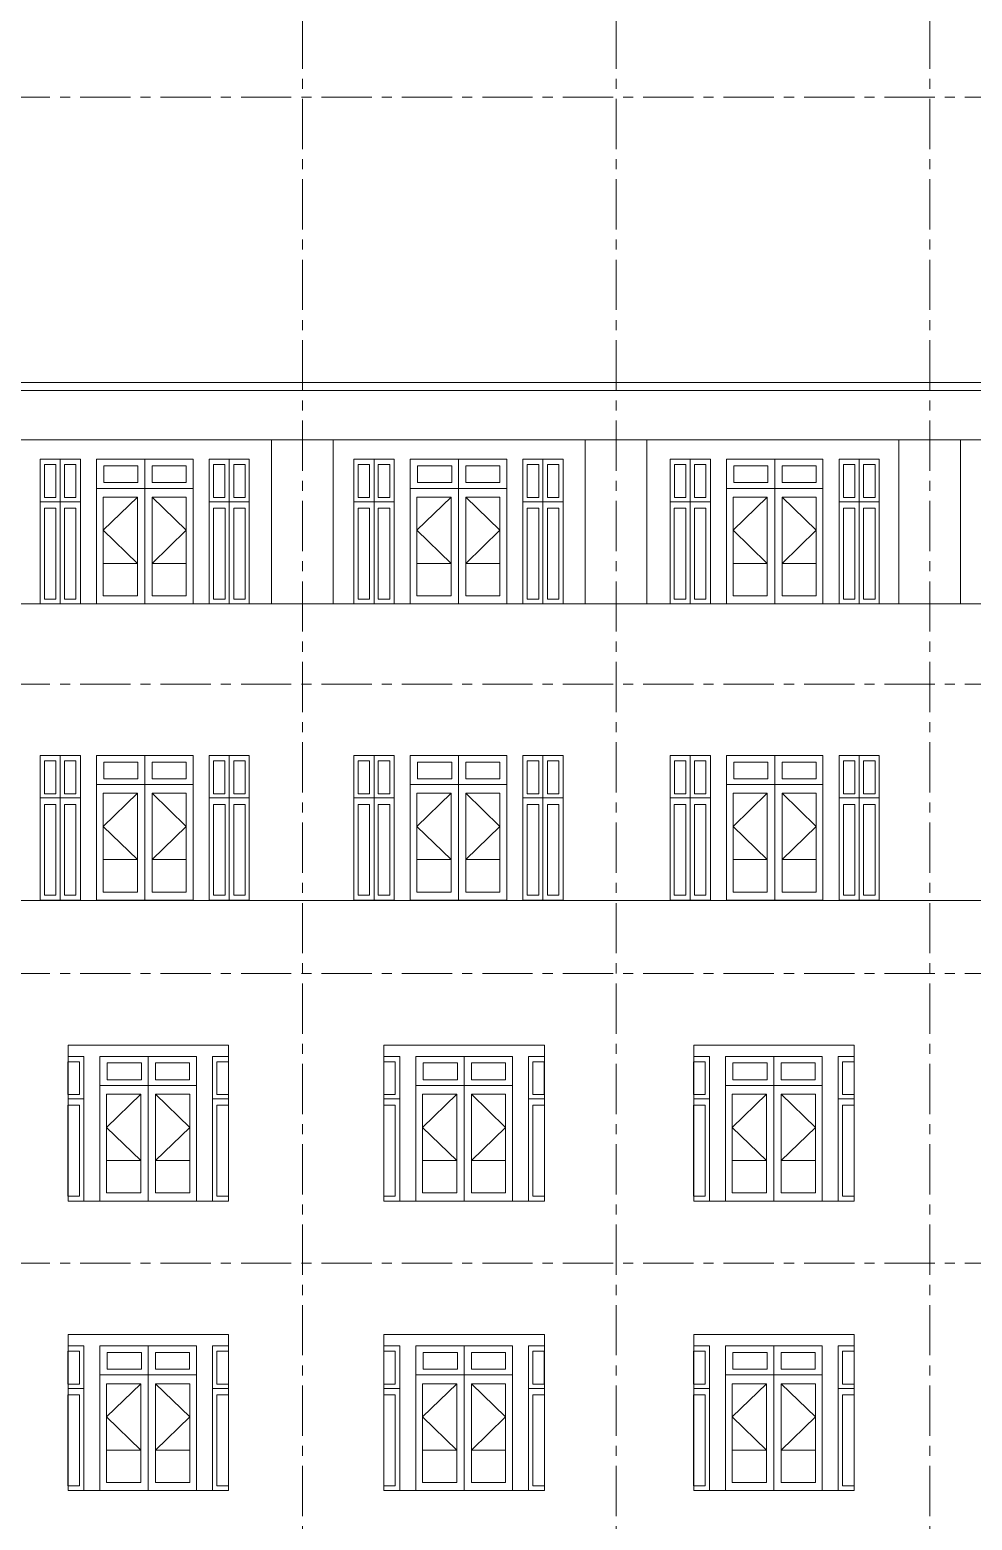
# Model space of a CAD drawing. Header units: millimetres. Extents: x 0 to 8478784, y 0 to 684185.
# Drawn here: x 4053113 to 4064829, y 390016 to 408550 of the extents above; entities that cross this region are included whole.
import ezdxf

# ---------------------------------------------------------------- set-up
doc = ezdxf.new("R2010")
doc.units = ezdxf.units.MM
doc.header["$LTSCALE"] = 5000
doc.header["$MEASUREMENT"] = 0
doc.linetypes.add('CENTER', pattern=[2, 1.25, -0.25, 0.25, -0.25])
for name, color, linetype, lineweight in [('00-XMT.Axes', 22, 'CENTER', 15), ('02-XMT.Beams', 94, 'Continuous', 25), ('net thay', 7, 'Continuous', 15)]:
    doc.layers.add(name, color=color, linetype=linetype, lineweight=lineweight)

msp = doc.modelspace()

# ---------------------------------------------------------------- linework, layer by layer
at = {"layer": '00-XMT.Axes', "color": 8, "linetype": 'CENTER', "lineweight": 15, "ltscale": 0.1}
for p, q in [((4056502.5, 409691.2), (4056502.5, 372640)), ((4060402.5, 409691.2), (4060402.5, 372640)), ((4064302.5, 409691.2), (4064302.5, 372640)), ((4021738.8, 407712.9), (4081497.1, 407712.9)), ((4021738.8, 404062.9), (4081497.1, 404062.9)), ((4021738.8, 400412.9), (4081497.1, 400412.9)), ((4021738.8, 396812.9), (4081497.1, 396812.9)), ((4021738.8, 393212.9), (4081497.1, 393212.9))]:
    msp.add_line(p, q, dxfattribs=at)
at = {"layer": '02-XMT.Beams', "linetype": 'ByBlock', "lineweight": 15}
for p, q in [((4022816.8, 404162.9), (4082118.1, 404162.9)), ((4022816.8, 404062.9), (4082118.1, 404062.9)), ((4023914.4, 403452.3), (4081020.5, 403452.3)), ((4056118, 403452.3), (4056118, 401412)), ((4056884, 401412), (4056884, 403452.3)), ((4060018, 403452.3), (4060018, 401412)), ((4060784, 401412), (4060784, 403452.3)), ((4063918, 403452.3), (4063918, 401412)), ((4064684, 401412), (4064684, 403452.3)), ((4053742.1, 403209.5), (4053242.1, 403209.5)), ((4053242.1, 403209.5), (4053242.1, 401409.5)), ((4053742.1, 403209.5), (4053242.1, 403209.5)), ((4053242.1, 403209.5), (4053242.1, 401409.5)), ((4053294.8, 403142.7), (4053436.9, 403142.7)), ((4053294.8, 403142.7), (4053294.8, 402733.9)), ((4053436.9, 403142.7), (4053436.9, 402733.9)), ((4053492.1, 403209.5), (4053492.1, 402680.6)), ((4053544.8, 403142.7), (4053686.9, 403142.7)), ((4053544.8, 403142.7), (4053544.8, 402733.9)), ((4053686.9, 403142.7), (4053686.9, 402733.9)), ((4053742.1, 403209.5), (4053742.1, 401409.5)), ((4053742.1, 401409.5), (4053742.1, 403209.5)), ((4055142.1, 403209.5), (4053942.1, 403209.5)), ((4053942.1, 403209.5), (4053942.1, 401409.5)), ((4054458, 403127.9), (4054033.4, 403127.9)), ((4054033.4, 403127.9), (4054033.4, 402918.6)), ((4054458, 403127.9), (4054458, 402918.6)), ((4054542.1, 403209.5), (4054542.1, 402847.8)), ((4055058, 403127.9), (4054633.4, 403127.9)), ((4054633.4, 403127.9), (4054633.4, 402918.6)), ((4055058, 403127.9), (4055058, 402918.6)), ((4055142.1, 401409.5), (4055142.1, 403209.5)), ((4055342.1, 401409.5), (4055342.1, 403209.5)), ((4055342.1, 403209.5), (4055842.1, 403209.5)), ((4055539.5, 403142.7), (4055397.4, 403142.7)), ((4055397.4, 403142.7), (4055397.4, 402733.9)), ((4055539.5, 403142.7), (4055539.5, 402733.9)), ((4055592.1, 403209.5), (4055592.1, 402680.6)), ((4055789.5, 403142.7), (4055647.4, 403142.7)), ((4055647.4, 403142.7), (4055647.4, 402733.9)), ((4055789.5, 403142.7), (4055789.5, 402733.9)), ((4055842.1, 403209.5), (4055842.1, 401409.5)), ((4057642.1, 403209.5), (4057142.1, 403209.5)), ((4057142.1, 403209.5), (4057142.1, 401409.5)), ((4057642.1, 403209.5), (4057142.1, 403209.5)), ((4057142.1, 403209.5), (4057142.1, 401409.5)), ((4057642.1, 403209.5), (4057142.1, 403209.5)), ((4057142.1, 403209.5), (4057142.1, 401409.5)), ((4057642.1, 403209.5), (4057142.1, 403209.5)), ((4057142.1, 403209.5), (4057142.1, 401409.5)), ((4057194.8, 403142.7), (4057336.9, 403142.7)), ((4057194.8, 403142.7), (4057194.8, 402733.9)), ((4057194.8, 403142.7), (4057336.9, 403142.7)), ((4057194.8, 403142.7), (4057194.8, 402733.9)), ((4057336.9, 403142.7), (4057336.9, 402733.9)), ((4057336.9, 403142.7), (4057336.9, 402733.9)), ((4057392.1, 403209.5), (4057392.1, 402680.6)), ((4057392.1, 403209.5), (4057392.1, 402680.6)), ((4057444.8, 403142.7), (4057586.9, 403142.7)), ((4057444.8, 403142.7), (4057444.8, 402733.9)), ((4057444.8, 403142.7), (4057586.9, 403142.7)), ((4057444.8, 403142.7), (4057444.8, 402733.9)), ((4057586.9, 403142.7), (4057586.9, 402733.9)), ((4057586.9, 403142.7), (4057586.9, 402733.9)), ((4057642.1, 403209.5), (4057642.1, 401409.5)), ((4057642.1, 401409.5), (4057642.1, 403209.5)), ((4057642.1, 403209.5), (4057642.1, 401409.5)), ((4057642.1, 401409.5), (4057642.1, 403209.5)), ((4059042.1, 403209.5), (4057842.1, 403209.5)), ((4057842.1, 403209.5), (4057842.1, 401409.5)), ((4059042.1, 403209.5), (4057842.1, 403209.5)), ((4057842.1, 403209.5), (4057842.1, 401409.5)), ((4058358, 403127.9), (4057933.4, 403127.9)), ((4057933.4, 403127.9), (4057933.4, 402918.6)), ((4058358, 403127.9), (4057933.4, 403127.9)), ((4057933.4, 403127.9), (4057933.4, 402918.6)), ((4058358, 403127.9), (4058358, 402918.6)), ((4058358, 403127.9), (4058358, 402918.6)), ((4058442.1, 403209.5), (4058442.1, 402847.8)), ((4058442.1, 403209.5), (4058442.1, 402847.8)), ((4058958, 403127.9), (4058533.4, 403127.9)), ((4058533.4, 403127.9), (4058533.4, 402918.6)), ((4058958, 403127.9), (4058533.4, 403127.9)), ((4058533.4, 403127.9), (4058533.4, 402918.6)), ((4058958, 403127.9), (4058958, 402918.6)), ((4058958, 403127.9), (4058958, 402918.6)), ((4059042.1, 401409.5), (4059042.1, 403209.5)), ((4059042.1, 401409.5), (4059042.1, 403209.5)), ((4059242.1, 401409.5), (4059242.1, 403209.5)), ((4059242.1, 403209.5), (4059742.1, 403209.5)), ((4059439.5, 403142.7), (4059297.4, 403142.7)), ((4059297.4, 403142.7), (4059297.4, 402733.9)), ((4059439.5, 403142.7), (4059439.5, 402733.9)), ((4059492.1, 403209.5), (4059492.1, 402680.6)), ((4059689.5, 403142.7), (4059547.4, 403142.7)), ((4059547.4, 403142.7), (4059547.4, 402733.9)), ((4059689.5, 403142.7), (4059689.5, 402733.9)), ((4059742.1, 403209.5), (4059742.1, 401409.5)), ((4061573.4, 403209.5), (4061073.4, 403209.5)), ((4061073.4, 403209.5), (4061073.4, 401409.5)), ((4061573.4, 403209.5), (4061073.4, 403209.5)), ((4061073.4, 403209.5), (4061073.4, 401409.5)), ((4061126, 403142.7), (4061268.1, 403142.7)), ((4061126, 403142.7), (4061126, 402733.9)), ((4061268.1, 403142.7), (4061268.1, 402733.9)), ((4061323.4, 403209.5), (4061323.4, 402680.6)), ((4061376, 403142.7), (4061518.1, 403142.7)), ((4061376, 403142.7), (4061376, 402733.9)), ((4061518.1, 403142.7), (4061518.1, 402733.9)), ((4061573.4, 403209.5), (4061573.4, 401409.5)), ((4061573.4, 401409.5), (4061573.4, 403209.5)), ((4062973.4, 403209.5), (4061773.4, 403209.5)), ((4061773.4, 403209.5), (4061773.4, 401409.5)), ((4062289.2, 403127.9), (4061864.6, 403127.9)), ((4061864.6, 403127.9), (4061864.6, 402918.6)), ((4062289.2, 403127.9), (4062289.2, 402918.6)), ((4062373.4, 403209.5), (4062373.4, 402847.8)), ((4062889.2, 403127.9), (4062464.6, 403127.9)), ((4062464.6, 403127.9), (4062464.6, 402918.6)), ((4062889.2, 403127.9), (4062889.2, 402918.6)), ((4062973.4, 401409.5), (4062973.4, 403209.5)), ((4063173.4, 401409.5), (4063173.4, 403209.5)), ((4063173.4, 403209.5), (4063673.4, 403209.5)), ((4063370.7, 403142.7), (4063228.6, 403142.7)), ((4063228.6, 403142.7), (4063228.6, 402733.9)), ((4063370.7, 403142.7), (4063370.7, 402733.9)), ((4063423.4, 403209.5), (4063423.4, 402680.6)), ((4063620.7, 403142.7), (4063478.6, 403142.7)), ((4063478.6, 403142.7), (4063478.6, 402733.9)), ((4063620.7, 403142.7), (4063620.7, 402733.9)), ((4063673.4, 403209.5), (4063673.4, 401409.5)), ((4055142.1, 402847.8), (4053942.1, 402847.8)), ((4054033.4, 402918.6), (4054458, 402918.6)), ((4054542.1, 402847.8), (4054542.1, 401409.5)), ((4054633.4, 402918.6), (4055058, 402918.6)), ((4059042.1, 402847.8), (4057842.1, 402847.8)), ((4059042.1, 402847.8), (4057842.1, 402847.8)), ((4057933.4, 402918.6), (4058358, 402918.6)), ((4057933.4, 402918.6), (4058358, 402918.6)), ((4058442.1, 402847.8), (4058442.1, 401409.5)), ((4058442.1, 402847.8), (4058442.1, 401409.5)), ((4058533.4, 402918.6), (4058958, 402918.6)), ((4058533.4, 402918.6), (4058958, 402918.6)), ((4062973.4, 402847.8), (4061773.4, 402847.8)), ((4061864.6, 402918.6), (4062289.2, 402918.6)), ((4062373.4, 402847.8), (4062373.4, 401409.5)), ((4062464.6, 402918.6), (4062889.2, 402918.6)), ((4053742.1, 402680.6), (4053242.1, 402680.6)), ((4053242.1, 402680.6), (4053742.1, 402680.6)), ((4053294.2, 402601.4), (4053436.8, 402601.4)), ((4053294.2, 402601.4), (4053294.2, 401470.2)), ((4053436.9, 402733.9), (4053294.8, 402733.9)), ((4053436.8, 402601.4), (4053436.8, 401470.2)), ((4053492.1, 402680.6), (4053492.1, 401409.5)), ((4053544.2, 402601.4), (4053686.8, 402601.4)), ((4053544.2, 402601.4), (4053544.2, 401470.2)), ((4053686.9, 402733.9), (4053544.8, 402733.9)), ((4053686.8, 402601.4), (4053686.8, 401470.2)), ((4054026, 402738.5), (4054450.2, 402738.5)), ((4054026, 401511.3), (4054026, 402738.5)), ((4054026, 402738.5), (4054026, 401913.6)), ((4054450.2, 402738.5), (4054026, 402326)), ((4054450.2, 402738.5), (4054450.2, 401511.3)), ((4055058.3, 402738.5), (4054634.1, 402738.5)), ((4054634.1, 402738.5), (4054634.1, 401511.3)), ((4054634.1, 402738.5), (4055058.3, 402326)), ((4055058.3, 401511.3), (4055058.3, 402738.5)), ((4055058.3, 402738.5), (4055058.3, 401913.6)), ((4055842.1, 402680.6), (4055342.1, 402680.6)), ((4055397.4, 402733.9), (4055539.5, 402733.9)), ((4055540.1, 402601.4), (4055397.4, 402601.4)), ((4055397.4, 402601.4), (4055397.4, 401470.2)), ((4055540.1, 402601.4), (4055540.1, 401470.2)), ((4055592.1, 402680.6), (4055592.1, 401409.5)), ((4055647.4, 402733.9), (4055789.5, 402733.9)), ((4055790.1, 402601.4), (4055647.4, 402601.4)), ((4055647.4, 402601.4), (4055647.4, 401470.2)), ((4055790.1, 402601.4), (4055790.1, 401470.2)), ((4057642.1, 402680.6), (4057142.1, 402680.6)), ((4057142.1, 402680.6), (4057642.1, 402680.6)), ((4057642.1, 402680.6), (4057142.1, 402680.6)), ((4057142.1, 402680.6), (4057642.1, 402680.6)), ((4057194.2, 402601.4), (4057336.8, 402601.4)), ((4057194.2, 402601.4), (4057194.2, 401470.2)), ((4057194.2, 402601.4), (4057336.8, 402601.4)), ((4057194.2, 402601.4), (4057194.2, 401470.2)), ((4057336.9, 402733.9), (4057194.8, 402733.9)), ((4057336.9, 402733.9), (4057194.8, 402733.9)), ((4057336.8, 402601.4), (4057336.8, 401470.2)), ((4057336.8, 402601.4), (4057336.8, 401470.2)), ((4057392.1, 402680.6), (4057392.1, 401409.5)), ((4057392.1, 402680.6), (4057392.1, 401409.5)), ((4057444.2, 402601.4), (4057586.8, 402601.4)), ((4057444.2, 402601.4), (4057444.2, 401470.2)), ((4057444.2, 402601.4), (4057586.8, 402601.4)), ((4057444.2, 402601.4), (4057444.2, 401470.2)), ((4057586.9, 402733.9), (4057444.8, 402733.9)), ((4057586.9, 402733.9), (4057444.8, 402733.9)), ((4057586.8, 402601.4), (4057586.8, 401470.2)), ((4057586.8, 402601.4), (4057586.8, 401470.2)), ((4057926, 402738.5), (4058350.2, 402738.5)), ((4057926, 401511.3), (4057926, 402738.5)), ((4057926, 402738.5), (4057926, 401913.6)), ((4058350.2, 402738.5), (4057926, 402326)), ((4057926, 402738.5), (4058350.2, 402738.5)), ((4057926, 401511.3), (4057926, 402738.5)), ((4057926, 402738.5), (4057926, 401913.6)), ((4058350.2, 402738.5), (4057926, 402326)), ((4058350.2, 402738.5), (4058350.2, 401511.3)), ((4058350.2, 402738.5), (4058350.2, 401511.3)), ((4058958.3, 402738.5), (4058534.1, 402738.5)), ((4058534.1, 402738.5), (4058534.1, 401511.3)), ((4058534.1, 402738.5), (4058958.3, 402326)), ((4058958.3, 402738.5), (4058534.1, 402738.5)), ((4058534.1, 402738.5), (4058534.1, 401511.3)), ((4058534.1, 402738.5), (4058958.3, 402326)), ((4058958.3, 401511.3), (4058958.3, 402738.5)), ((4058958.3, 402738.5), (4058958.3, 401913.6)), ((4058958.3, 401511.3), (4058958.3, 402738.5)), ((4058958.3, 402738.5), (4058958.3, 401913.6)), ((4059742.1, 402680.6), (4059242.1, 402680.6)), ((4059297.4, 402733.9), (4059439.5, 402733.9)), ((4059440.1, 402601.4), (4059297.4, 402601.4)), ((4059297.4, 402601.4), (4059297.4, 401470.2)), ((4059440.1, 402601.4), (4059440.1, 401470.2)), ((4059492.1, 402680.6), (4059492.1, 401409.5)), ((4059547.4, 402733.9), (4059689.5, 402733.9)), ((4059690.1, 402601.4), (4059547.4, 402601.4)), ((4059547.4, 402601.4), (4059547.4, 401470.2)), ((4059690.1, 402601.4), (4059690.1, 401470.2)), ((4061573.4, 402680.6), (4061073.4, 402680.6)), ((4061073.4, 402680.6), (4061573.4, 402680.6)), ((4061125.4, 402601.4), (4061268, 402601.4)), ((4061125.4, 402601.4), (4061125.4, 401470.2)), ((4061268.1, 402733.9), (4061126, 402733.9)), ((4061268, 402601.4), (4061268, 401470.2)), ((4061323.4, 402680.6), (4061323.4, 401409.5)), ((4061375.4, 402601.4), (4061518, 402601.4)), ((4061375.4, 402601.4), (4061375.4, 401470.2)), ((4061518.1, 402733.9), (4061376, 402733.9)), ((4061518, 402601.4), (4061518, 401470.2)), ((4061857.2, 402738.5), (4062281.4, 402738.5)), ((4061857.2, 401511.3), (4061857.2, 402738.5)), ((4061857.2, 402738.5), (4061857.2, 401913.6)), ((4062281.4, 402738.5), (4061857.2, 402326)), ((4062281.4, 402738.5), (4062281.4, 401511.3)), ((4062889.5, 402738.5), (4062465.3, 402738.5)), ((4062465.3, 402738.5), (4062465.3, 401511.3)), ((4062465.3, 402738.5), (4062889.5, 402326)), ((4062889.5, 401511.3), (4062889.5, 402738.5)), ((4062889.5, 402738.5), (4062889.5, 401913.6)), ((4063673.4, 402680.6), (4063173.4, 402680.6)), ((4063228.6, 402733.9), (4063370.7, 402733.9)), ((4063371.3, 402601.4), (4063228.7, 402601.4)), ((4063228.7, 402601.4), (4063228.7, 401470.2)), ((4063371.3, 402601.4), (4063371.3, 401470.2)), ((4063423.4, 402680.6), (4063423.4, 401409.5)), ((4063478.6, 402733.9), (4063620.7, 402733.9)), ((4063621.3, 402601.4), (4063478.7, 402601.4)), ((4063478.7, 402601.4), (4063478.7, 401470.2)), ((4063621.3, 402601.4), (4063621.3, 401470.2)), ((4054026, 402326), (4054450.2, 401913.6)), ((4055058.3, 402326), (4054634.1, 401913.6)), ((4057926, 402326), (4058350.2, 401913.6)), ((4057926, 402326), (4058350.2, 401913.6)), ((4058958.3, 402326), (4058534.1, 401913.6)), ((4058958.3, 402326), (4058534.1, 401913.6)), ((4061857.2, 402326), (4062281.4, 401913.6)), ((4062889.5, 402326), (4062465.3, 401913.6)), ((4054026, 401913.6), (4054450.2, 401913.6)), ((4055058.3, 401913.6), (4054634.1, 401913.6)), ((4057926, 401913.6), (4058350.2, 401913.6)), ((4057926, 401913.6), (4058350.2, 401913.6)), ((4058958.3, 401913.6), (4058534.1, 401913.6)), ((4058958.3, 401913.6), (4058534.1, 401913.6)), ((4061857.2, 401913.6), (4062281.4, 401913.6)), ((4062889.5, 401913.6), (4062465.3, 401913.6)), ((4053436.8, 401470.2), (4053294.2, 401470.2)), ((4053686.8, 401470.2), (4053544.2, 401470.2)), ((4054450.2, 401511.3), (4054026, 401511.3)), ((4054634.1, 401511.3), (4055058.3, 401511.3)), ((4055397.4, 401470.2), (4055540.1, 401470.2)), ((4055647.4, 401470.2), (4055790.1, 401470.2)), ((4057336.8, 401470.2), (4057194.2, 401470.2)), ((4057336.8, 401470.2), (4057194.2, 401470.2)), ((4057586.8, 401470.2), (4057444.2, 401470.2)), ((4057586.8, 401470.2), (4057444.2, 401470.2)), ((4058350.2, 401511.3), (4057926, 401511.3)), ((4058350.2, 401511.3), (4057926, 401511.3)), ((4058534.1, 401511.3), (4058958.3, 401511.3)), ((4058534.1, 401511.3), (4058958.3, 401511.3)), ((4059297.4, 401470.2), (4059440.1, 401470.2)), ((4059547.4, 401470.2), (4059690.1, 401470.2)), ((4061268, 401470.2), (4061125.4, 401470.2)), ((4061518, 401470.2), (4061375.4, 401470.2)), ((4062281.4, 401511.3), (4061857.2, 401511.3)), ((4062465.3, 401511.3), (4062889.5, 401511.3)), ((4063228.7, 401470.2), (4063371.3, 401470.2)), ((4063478.7, 401470.2), (4063621.3, 401470.2)), ((4023677.7, 401412), (4081245, 401412)), ((4053242.1, 401409.5), (4053742.1, 401409.5)), ((4053242.1, 401409.5), (4053742.1, 401409.5)), ((4053942.1, 401409.5), (4055142.1, 401409.5)), ((4055842.1, 401409.5), (4055342.1, 401409.5)), ((4057142.1, 401409.5), (4057642.1, 401409.5)), ((4057142.1, 401409.5), (4057642.1, 401409.5)), ((4057142.1, 401409.5), (4057642.1, 401409.5)), ((4057142.1, 401409.5), (4057642.1, 401409.5)), ((4057842.1, 401409.5), (4059042.1, 401409.5)), ((4057842.1, 401409.5), (4059042.1, 401409.5)), ((4059742.1, 401409.5), (4059242.1, 401409.5)), ((4061073.4, 401409.5), (4061573.4, 401409.5)), ((4061073.4, 401409.5), (4061573.4, 401409.5)), ((4061773.4, 401409.5), (4062973.4, 401409.5)), ((4063673.4, 401409.5), (4063173.4, 401409.5)), ((4053742.1, 399526.2), (4053242.1, 399526.2)), ((4053242.1, 399526.2), (4053242.1, 397726.2)), ((4053742.1, 399526.2), (4053242.1, 399526.2)), ((4053242.1, 399526.2), (4053242.1, 397726.2)), ((4053294.8, 399459.3), (4053436.9, 399459.3)), ((4053294.8, 399459.3), (4053294.8, 399050.6)), ((4053436.9, 399459.3), (4053436.9, 399050.6)), ((4053492.1, 399526.2), (4053492.1, 398997.3)), ((4053544.8, 399459.3), (4053686.9, 399459.3)), ((4053544.8, 399459.3), (4053544.8, 399050.6)), ((4053686.9, 399459.3), (4053686.9, 399050.6)), ((4053742.1, 399526.2), (4053742.1, 397726.2)), ((4053742.1, 397726.2), (4053742.1, 399526.2)), ((4055142.1, 399526.2), (4053942.1, 399526.2)), ((4053942.1, 399526.2), (4053942.1, 397726.2)), ((4054458, 399444.6), (4054033.4, 399444.6)), ((4054033.4, 399444.6), (4054033.4, 399235.3)), ((4054458, 399444.6), (4054458, 399235.3)), ((4054542.1, 399526.2), (4054542.1, 399164.4)), ((4055058, 399444.6), (4054633.4, 399444.6)), ((4054633.4, 399444.6), (4054633.4, 399235.3)), ((4055058, 399444.6), (4055058, 399235.3)), ((4055142.1, 397726.2), (4055142.1, 399526.2)), ((4055342.1, 397726.2), (4055342.1, 399526.2)), ((4055342.1, 399526.2), (4055842.1, 399526.2)), ((4055539.5, 399459.3), (4055397.4, 399459.3)), ((4055397.4, 399459.3), (4055397.4, 399050.6)), ((4055539.5, 399459.3), (4055539.5, 399050.6)), ((4055592.1, 399526.2), (4055592.1, 398997.3)), ((4055789.5, 399459.3), (4055647.4, 399459.3)), ((4055647.4, 399459.3), (4055647.4, 399050.6)), ((4055789.5, 399459.3), (4055789.5, 399050.6)), ((4055842.1, 399526.2), (4055842.1, 397726.2)), ((4057642.1, 399526.2), (4057142.1, 399526.2)), ((4057142.1, 399526.2), (4057142.1, 397726.2)), ((4057642.1, 399526.2), (4057142.1, 399526.2)), ((4057142.1, 399526.2), (4057142.1, 397726.2)), ((4057642.1, 399526.2), (4057142.1, 399526.2)), ((4057142.1, 399526.2), (4057142.1, 397726.2)), ((4057642.1, 399526.2), (4057142.1, 399526.2)), ((4057142.1, 399526.2), (4057142.1, 397726.2)), ((4057194.8, 399459.3), (4057336.9, 399459.3)), ((4057194.8, 399459.3), (4057194.8, 399050.6)), ((4057194.8, 399459.3), (4057336.9, 399459.3)), ((4057194.8, 399459.3), (4057194.8, 399050.6)), ((4057336.9, 399459.3), (4057336.9, 399050.6)), ((4057336.9, 399459.3), (4057336.9, 399050.6)), ((4057392.1, 399526.2), (4057392.1, 398997.3)), ((4057392.1, 399526.2), (4057392.1, 398997.3)), ((4057444.8, 399459.3), (4057586.9, 399459.3)), ((4057444.8, 399459.3), (4057444.8, 399050.6)), ((4057444.8, 399459.3), (4057586.9, 399459.3)), ((4057444.8, 399459.3), (4057444.8, 399050.6)), ((4057586.9, 399459.3), (4057586.9, 399050.6)), ((4057586.9, 399459.3), (4057586.9, 399050.6)), ((4057642.1, 399526.2), (4057642.1, 397726.2)), ((4057642.1, 397726.2), (4057642.1, 399526.2)), ((4057642.1, 399526.2), (4057642.1, 397726.2)), ((4057642.1, 397726.2), (4057642.1, 399526.2)), ((4059042.1, 399526.2), (4057842.1, 399526.2)), ((4057842.1, 399526.2), (4057842.1, 397726.2)), ((4059042.1, 399526.2), (4057842.1, 399526.2)), ((4057842.1, 399526.2), (4057842.1, 397726.2)), ((4058358, 399444.6), (4057933.4, 399444.6)), ((4057933.4, 399444.6), (4057933.4, 399235.3)), ((4058358, 399444.6), (4057933.4, 399444.6)), ((4057933.4, 399444.6), (4057933.4, 399235.3)), ((4058358, 399444.6), (4058358, 399235.3)), ((4058358, 399444.6), (4058358, 399235.3)), ((4058442.1, 399526.2), (4058442.1, 399164.4)), ((4058442.1, 399526.2), (4058442.1, 399164.4)), ((4058958, 399444.6), (4058533.4, 399444.6)), ((4058533.4, 399444.6), (4058533.4, 399235.3)), ((4058958, 399444.6), (4058533.4, 399444.6)), ((4058533.4, 399444.6), (4058533.4, 399235.3)), ((4058958, 399444.6), (4058958, 399235.3)), ((4058958, 399444.6), (4058958, 399235.3)), ((4059042.1, 397726.2), (4059042.1, 399526.2)), ((4059042.1, 397726.2), (4059042.1, 399526.2)), ((4059242.1, 397726.2), (4059242.1, 399526.2)), ((4059242.1, 399526.2), (4059742.1, 399526.2)), ((4059439.5, 399459.3), (4059297.4, 399459.3)), ((4059297.4, 399459.3), (4059297.4, 399050.6)), ((4059439.5, 399459.3), (4059439.5, 399050.6)), ((4059492.1, 399526.2), (4059492.1, 398997.3)), ((4059689.5, 399459.3), (4059547.4, 399459.3)), ((4059547.4, 399459.3), (4059547.4, 399050.6)), ((4059689.5, 399459.3), (4059689.5, 399050.6)), ((4059742.1, 399526.2), (4059742.1, 397726.2)), ((4061573.4, 399526.2), (4061073.4, 399526.2)), ((4061073.4, 399526.2), (4061073.4, 397726.2)), ((4061573.4, 399526.2), (4061073.4, 399526.2)), ((4061073.4, 399526.2), (4061073.4, 397726.2)), ((4061126, 399459.3), (4061268.1, 399459.3)), ((4061126, 399459.3), (4061126, 399050.6)), ((4061268.1, 399459.3), (4061268.1, 399050.6)), ((4061323.4, 399526.2), (4061323.4, 398997.3)), ((4061376, 399459.3), (4061518.1, 399459.3)), ((4061376, 399459.3), (4061376, 399050.6)), ((4061518.1, 399459.3), (4061518.1, 399050.6)), ((4061573.4, 399526.2), (4061573.4, 397726.2)), ((4061573.4, 397726.2), (4061573.4, 399526.2)), ((4062973.4, 399526.2), (4061773.4, 399526.2)), ((4061773.4, 399526.2), (4061773.4, 397726.2)), ((4062289.2, 399444.6), (4061864.6, 399444.6)), ((4061864.6, 399444.6), (4061864.6, 399235.3)), ((4062289.2, 399444.6), (4062289.2, 399235.3)), ((4062373.4, 399526.2), (4062373.4, 399164.4)), ((4062889.2, 399444.6), (4062464.6, 399444.6)), ((4062464.6, 399444.6), (4062464.6, 399235.3)), ((4062889.2, 399444.6), (4062889.2, 399235.3)), ((4062973.4, 397726.2), (4062973.4, 399526.2)), ((4063173.4, 397726.2), (4063173.4, 399526.2)), ((4063173.4, 399526.2), (4063673.4, 399526.2)), ((4063370.7, 399459.3), (4063228.6, 399459.3)), ((4063228.6, 399459.3), (4063228.6, 399050.6)), ((4063370.7, 399459.3), (4063370.7, 399050.6)), ((4063423.4, 399526.2), (4063423.4, 398997.3)), ((4063620.7, 399459.3), (4063478.6, 399459.3)), ((4063478.6, 399459.3), (4063478.6, 399050.6)), ((4063620.7, 399459.3), (4063620.7, 399050.6)), ((4063673.4, 399526.2), (4063673.4, 397726.2)), ((4054033.4, 399235.3), (4054458, 399235.3)), ((4054633.4, 399235.3), (4055058, 399235.3)), ((4057933.4, 399235.3), (4058358, 399235.3)), ((4057933.4, 399235.3), (4058358, 399235.3)), ((4058533.4, 399235.3), (4058958, 399235.3)), ((4058533.4, 399235.3), (4058958, 399235.3)), ((4061864.6, 399235.3), (4062289.2, 399235.3)), ((4062464.6, 399235.3), (4062889.2, 399235.3)), ((4053436.9, 399050.6), (4053294.8, 399050.6)), ((4053686.9, 399050.6), (4053544.8, 399050.6)), ((4055142.1, 399164.4), (4053942.1, 399164.4)), ((4054026, 399055.2), (4054450.2, 399055.2)), ((4054026, 397828), (4054026, 399055.2)), ((4054026, 399055.2), (4054026, 398230.2)), ((4054450.2, 399055.2), (4054026, 398642.7)), ((4054450.2, 399055.2), (4054450.2, 397828)), ((4054542.1, 399164.4), (4054542.1, 397726.2)), ((4055058.3, 399055.2), (4054634.1, 399055.2)), ((4054634.1, 399055.2), (4054634.1, 397828)), ((4054634.1, 399055.2), (4055058.3, 398642.7)), ((4055058.3, 397828), (4055058.3, 399055.2)), ((4055058.3, 399055.2), (4055058.3, 398230.2)), ((4055397.4, 399050.6), (4055539.5, 399050.6)), ((4055647.4, 399050.6), (4055789.5, 399050.6)), ((4057336.9, 399050.6), (4057194.8, 399050.6)), ((4057336.9, 399050.6), (4057194.8, 399050.6)), ((4057586.9, 399050.6), (4057444.8, 399050.6)), ((4057586.9, 399050.6), (4057444.8, 399050.6)), ((4059042.1, 399164.4), (4057842.1, 399164.4)), ((4059042.1, 399164.4), (4057842.1, 399164.4)), ((4057926, 399055.2), (4058350.2, 399055.2)), ((4057926, 397828), (4057926, 399055.2)), ((4057926, 399055.2), (4057926, 398230.2)), ((4058350.2, 399055.2), (4057926, 398642.7)), ((4057926, 399055.2), (4058350.2, 399055.2)), ((4057926, 397828), (4057926, 399055.2)), ((4057926, 399055.2), (4057926, 398230.2)), ((4058350.2, 399055.2), (4057926, 398642.7)), ((4058350.2, 399055.2), (4058350.2, 397828)), ((4058350.2, 399055.2), (4058350.2, 397828)), ((4058442.1, 399164.4), (4058442.1, 397726.2)), ((4058442.1, 399164.4), (4058442.1, 397726.2)), ((4058958.3, 399055.2), (4058534.1, 399055.2)), ((4058534.1, 399055.2), (4058534.1, 397828)), ((4058534.1, 399055.2), (4058958.3, 398642.7)), ((4058958.3, 399055.2), (4058534.1, 399055.2)), ((4058534.1, 399055.2), (4058534.1, 397828)), ((4058534.1, 399055.2), (4058958.3, 398642.7)), ((4058958.3, 397828), (4058958.3, 399055.2)), ((4058958.3, 399055.2), (4058958.3, 398230.2)), ((4058958.3, 397828), (4058958.3, 399055.2)), ((4058958.3, 399055.2), (4058958.3, 398230.2)), ((4059297.4, 399050.6), (4059439.5, 399050.6)), ((4059547.4, 399050.6), (4059689.5, 399050.6)), ((4061268.1, 399050.6), (4061126, 399050.6)), ((4061518.1, 399050.6), (4061376, 399050.6)), ((4062973.4, 399164.4), (4061773.4, 399164.4)), ((4061857.2, 399055.2), (4062281.4, 399055.2)), ((4061857.2, 397828), (4061857.2, 399055.2)), ((4061857.2, 399055.2), (4061857.2, 398230.2)), ((4062281.4, 399055.2), (4061857.2, 398642.7)), ((4062281.4, 399055.2), (4062281.4, 397828)), ((4062373.4, 399164.4), (4062373.4, 397726.2)), ((4062889.5, 399055.2), (4062465.3, 399055.2)), ((4062465.3, 399055.2), (4062465.3, 397828)), ((4062465.3, 399055.2), (4062889.5, 398642.7)), ((4062889.5, 397828), (4062889.5, 399055.2)), ((4062889.5, 399055.2), (4062889.5, 398230.2)), ((4063228.6, 399050.6), (4063370.7, 399050.6)), ((4063478.6, 399050.6), (4063620.7, 399050.6)), ((4053742.1, 398997.3), (4053242.1, 398997.3)), ((4053242.1, 398997.3), (4053742.1, 398997.3)), ((4053294.2, 398918), (4053436.8, 398918)), ((4053294.2, 398918), (4053294.2, 397786.8)), ((4053436.8, 398918), (4053436.8, 397786.8)), ((4053492.1, 398997.3), (4053492.1, 397726.2)), ((4053544.2, 398918), (4053686.8, 398918)), ((4053544.2, 398918), (4053544.2, 397786.8)), ((4053686.8, 398918), (4053686.8, 397786.8)), ((4055842.1, 398997.3), (4055342.1, 398997.3)), ((4055540.1, 398918), (4055397.4, 398918)), ((4055397.4, 398918), (4055397.4, 397786.8)), ((4055540.1, 398918), (4055540.1, 397786.8)), ((4055592.1, 398997.3), (4055592.1, 397726.2)), ((4055790.1, 398918), (4055647.4, 398918)), ((4055647.4, 398918), (4055647.4, 397786.8)), ((4055790.1, 398918), (4055790.1, 397786.8)), ((4057642.1, 398997.3), (4057142.1, 398997.3)), ((4057142.1, 398997.3), (4057642.1, 398997.3)), ((4057642.1, 398997.3), (4057142.1, 398997.3)), ((4057142.1, 398997.3), (4057642.1, 398997.3)), ((4057194.2, 398918), (4057336.8, 398918)), ((4057194.2, 398918), (4057194.2, 397786.8)), ((4057194.2, 398918), (4057336.8, 398918)), ((4057194.2, 398918), (4057194.2, 397786.8)), ((4057336.8, 398918), (4057336.8, 397786.8)), ((4057336.8, 398918), (4057336.8, 397786.8)), ((4057392.1, 398997.3), (4057392.1, 397726.2)), ((4057392.1, 398997.3), (4057392.1, 397726.2)), ((4057444.2, 398918), (4057586.8, 398918)), ((4057444.2, 398918), (4057444.2, 397786.8)), ((4057444.2, 398918), (4057586.8, 398918)), ((4057444.2, 398918), (4057444.2, 397786.8)), ((4057586.8, 398918), (4057586.8, 397786.8)), ((4057586.8, 398918), (4057586.8, 397786.8)), ((4059742.1, 398997.3), (4059242.1, 398997.3)), ((4059440.1, 398918), (4059297.4, 398918)), ((4059297.4, 398918), (4059297.4, 397786.8)), ((4059440.1, 398918), (4059440.1, 397786.8)), ((4059492.1, 398997.3), (4059492.1, 397726.2)), ((4059690.1, 398918), (4059547.4, 398918)), ((4059547.4, 398918), (4059547.4, 397786.8)), ((4059690.1, 398918), (4059690.1, 397786.8)), ((4061573.4, 398997.3), (4061073.4, 398997.3)), ((4061073.4, 398997.3), (4061573.4, 398997.3)), ((4061125.4, 398918), (4061268, 398918)), ((4061125.4, 398918), (4061125.4, 397786.8)), ((4061268, 398918), (4061268, 397786.8)), ((4061323.4, 398997.3), (4061323.4, 397726.2)), ((4061375.4, 398918), (4061518, 398918)), ((4061375.4, 398918), (4061375.4, 397786.8)), ((4061518, 398918), (4061518, 397786.8)), ((4063673.4, 398997.3), (4063173.4, 398997.3)), ((4063371.3, 398918), (4063228.7, 398918)), ((4063228.7, 398918), (4063228.7, 397786.8)), ((4063371.3, 398918), (4063371.3, 397786.8)), ((4063423.4, 398997.3), (4063423.4, 397726.2)), ((4063621.3, 398918), (4063478.7, 398918)), ((4063478.7, 398918), (4063478.7, 397786.8)), ((4063621.3, 398918), (4063621.3, 397786.8)), ((4054026, 398642.7), (4054450.2, 398230.2)), ((4055058.3, 398642.7), (4054634.1, 398230.2)), ((4057926, 398642.7), (4058350.2, 398230.2)), ((4057926, 398642.7), (4058350.2, 398230.2)), ((4058958.3, 398642.7), (4058534.1, 398230.2)), ((4058958.3, 398642.7), (4058534.1, 398230.2)), ((4061857.2, 398642.7), (4062281.4, 398230.2)), ((4062889.5, 398642.7), (4062465.3, 398230.2)), ((4054026, 398230.2), (4054450.2, 398230.2)), ((4055058.3, 398230.2), (4054634.1, 398230.2)), ((4057926, 398230.2), (4058350.2, 398230.2)), ((4057926, 398230.2), (4058350.2, 398230.2)), ((4058958.3, 398230.2), (4058534.1, 398230.2)), ((4058958.3, 398230.2), (4058534.1, 398230.2)), ((4061857.2, 398230.2), (4062281.4, 398230.2)), ((4062889.5, 398230.2), (4062465.3, 398230.2)), ((4053436.8, 397786.8), (4053294.2, 397786.8)), ((4053686.8, 397786.8), (4053544.2, 397786.8)), ((4054450.2, 397828), (4054026, 397828)), ((4054634.1, 397828), (4055058.3, 397828)), ((4055397.4, 397786.8), (4055540.1, 397786.8)), ((4055647.4, 397786.8), (4055790.1, 397786.8)), ((4057336.8, 397786.8), (4057194.2, 397786.8)), ((4057336.8, 397786.8), (4057194.2, 397786.8)), ((4057586.8, 397786.8), (4057444.2, 397786.8)), ((4057586.8, 397786.8), (4057444.2, 397786.8)), ((4058350.2, 397828), (4057926, 397828)), ((4058350.2, 397828), (4057926, 397828)), ((4058534.1, 397828), (4058958.3, 397828)), ((4058534.1, 397828), (4058958.3, 397828)), ((4059297.4, 397786.8), (4059440.1, 397786.8)), ((4059547.4, 397786.8), (4059690.1, 397786.8)), ((4061268, 397786.8), (4061125.4, 397786.8)), ((4061518, 397786.8), (4061375.4, 397786.8)), ((4062281.4, 397828), (4061857.2, 397828)), ((4062465.3, 397828), (4062889.5, 397828)), ((4063228.7, 397786.8), (4063371.3, 397786.8)), ((4063478.7, 397786.8), (4063621.3, 397786.8)), ((4024802.6, 397723.4), (4081245, 397723.4)), ((4053242.1, 397726.2), (4053742.1, 397726.2)), ((4053242.1, 397726.2), (4053742.1, 397726.2)), ((4053942.1, 397726.2), (4055142.1, 397726.2)), ((4055842.1, 397726.2), (4055342.1, 397726.2)), ((4057142.1, 397726.2), (4057642.1, 397726.2)), ((4057142.1, 397726.2), (4057642.1, 397726.2)), ((4057142.1, 397726.2), (4057642.1, 397726.2)), ((4057142.1, 397726.2), (4057642.1, 397726.2)), ((4057842.1, 397726.2), (4059042.1, 397726.2)), ((4057842.1, 397726.2), (4059042.1, 397726.2)), ((4059742.1, 397726.2), (4059242.1, 397726.2)), ((4061073.4, 397726.2), (4061573.4, 397726.2)), ((4061073.4, 397726.2), (4061573.4, 397726.2)), ((4061773.4, 397726.2), (4062973.4, 397726.2)), ((4063673.4, 397726.2), (4063173.4, 397726.2)), ((4053588.3, 395784), (4053588.3, 395925.1)), ((4053588.3, 395925.1), (4055582.3, 395925.1)), ((4055582.3, 395925.1), (4055582.6, 395784)), ((4057516.1, 395784), (4057516.1, 395925.1)), ((4057516.1, 395925.1), (4059510.1, 395925.1)), ((4059510.1, 395925.1), (4059510.5, 395784)), ((4061366.7, 395784), (4061366.7, 395925.1)), ((4061366.7, 395925.1), (4063360.7, 395925.1)), ((4063360.7, 395925.1), (4063361.1, 395784)), ((4053587, 395717.2), (4053729, 395717.2)), ((4053587, 395717.2), (4053587, 395308.5)), ((4053784.3, 395784), (4053588.3, 395784)), ((4053784.3, 395784), (4053588.3, 395784)), ((4053588.3, 393984), (4053588.3, 395784)), ((4053729, 395717.2), (4053729, 395308.5)), ((4053784.3, 395784), (4053784.3, 393984)), ((4053784.3, 393984), (4053784.3, 395784)), ((4055184.3, 395784), (4053984.3, 395784)), ((4053984.3, 395784), (4053984.3, 393984)), ((4054500.1, 395702.4), (4054075.5, 395702.4)), ((4054075.5, 395702.4), (4054075.5, 395493.1)), ((4054500.1, 395702.4), (4054500.1, 395493.1)), ((4054584.3, 395784), (4054584.3, 395422.3)), ((4055100.1, 395702.4), (4054675.5, 395702.4)), ((4054675.5, 395702.4), (4054675.5, 395493.1)), ((4055100.1, 395702.4), (4055100.1, 395493.1)), ((4055184.3, 393984), (4055184.3, 395784)), ((4055384.3, 393984), (4055384.3, 395784)), ((4055384.3, 395784), (4055582.6, 395784)), ((4055581.6, 395717.2), (4055439.6, 395717.2)), ((4055439.6, 395717.2), (4055439.6, 395308.5)), ((4055581.6, 395717.2), (4055581.6, 395308.5)), ((4055582.6, 395784), (4055582.6, 393984)), ((4057514.8, 395717.2), (4057656.8, 395717.2)), ((4057514.8, 395717.2), (4057514.8, 395308.5)), ((4057712.1, 395784), (4057516.1, 395784)), ((4057712.1, 395784), (4057516.1, 395784)), ((4057516.1, 393984), (4057516.1, 395784)), ((4057656.8, 395717.2), (4057656.8, 395308.5)), ((4057712.1, 395784), (4057712.1, 393984)), ((4057712.1, 393984), (4057712.1, 395784)), ((4059112.1, 395784), (4057912.1, 395784)), ((4057912.1, 395784), (4057912.1, 393984)), ((4058428, 395702.4), (4058003.4, 395702.4)), ((4058003.4, 395702.4), (4058003.4, 395493.1)), ((4058428, 395702.4), (4058428, 395493.1)), ((4058512.1, 395784), (4058512.1, 395422.3)), ((4059028, 395702.4), (4058603.4, 395702.4)), ((4058603.4, 395702.4), (4058603.4, 395493.1)), ((4059028, 395702.4), (4059028, 395493.1)), ((4059112.1, 393984), (4059112.1, 395784)), ((4059312.1, 393984), (4059312.1, 395784)), ((4059312.1, 395784), (4059510.5, 395784)), ((4059509.5, 395717.2), (4059367.4, 395717.2)), ((4059367.4, 395717.2), (4059367.4, 395308.5)), ((4059509.5, 395717.2), (4059509.5, 395308.5)), ((4059510.5, 395784), (4059510.5, 393984)), ((4061365.4, 395717.2), (4061507.5, 395717.2)), ((4061365.4, 395717.2), (4061365.4, 395308.5)), ((4061562.8, 395784), (4061366.7, 395784)), ((4061562.8, 395784), (4061366.7, 395784)), ((4061366.7, 393984), (4061366.7, 395784)), ((4061507.5, 395717.2), (4061507.5, 395308.5)), ((4061562.8, 395784), (4061562.8, 393984)), ((4061562.8, 393984), (4061562.8, 395784)), ((4062962.8, 395784), (4061762.8, 395784)), ((4061762.8, 395784), (4061762.8, 393984)), ((4062278.6, 395702.4), (4061854, 395702.4)), ((4061854, 395702.4), (4061854, 395493.1)), ((4062278.6, 395702.4), (4062278.6, 395493.1)), ((4062362.8, 395784), (4062362.8, 395422.3)), ((4062878.6, 395702.4), (4062454, 395702.4)), ((4062454, 395702.4), (4062454, 395493.1)), ((4062878.6, 395702.4), (4062878.6, 395493.1)), ((4062962.8, 393984), (4062962.8, 395784)), ((4063162.8, 393984), (4063162.8, 395784)), ((4063162.8, 395784), (4063361.1, 395784)), ((4063360.1, 395717.2), (4063218.1, 395717.2)), ((4063218.1, 395717.2), (4063218.1, 395308.5)), ((4063360.1, 395717.2), (4063360.1, 395308.5)), ((4063361.1, 395784), (4063361.1, 393984)), ((4055184.3, 395422.3), (4053984.3, 395422.3)), ((4054075.5, 395493.1), (4054500.1, 395493.1)), ((4054584.3, 395422.3), (4054584.3, 393984)), ((4054675.5, 395493.1), (4055100.1, 395493.1)), ((4059112.1, 395422.3), (4057912.1, 395422.3)), ((4058003.4, 395493.1), (4058428, 395493.1)), ((4058512.1, 395422.3), (4058512.1, 393984)), ((4058603.4, 395493.1), (4059028, 395493.1)), ((4062962.8, 395422.3), (4061762.8, 395422.3)), ((4061854, 395493.1), (4062278.6, 395493.1)), ((4062362.8, 395422.3), (4062362.8, 393984)), ((4062454, 395493.1), (4062878.6, 395493.1)), ((4053586.4, 395175.9), (4053729, 395175.9)), ((4053586.4, 395175.9), (4053586.4, 394044.7)), ((4053729, 395308.5), (4053587, 395308.5)), ((4053784.3, 395255.2), (4053588.3, 395255.2)), ((4053588.3, 395255.2), (4053784.3, 395255.2)), ((4053729, 395175.9), (4053729, 394044.7)), ((4054068.1, 395313.1), (4054492.4, 395313.1)), ((4054068.1, 394085.9), (4054068.1, 395313.1)), ((4054068.1, 395313.1), (4054068.1, 394488.1)), ((4054492.4, 395313.1), (4054068.1, 394900.6)), ((4054492.4, 395313.1), (4054492.4, 394085.9)), ((4055100.5, 395313.1), (4054676.2, 395313.1)), ((4054676.2, 395313.1), (4054676.2, 394085.9)), ((4054676.2, 395313.1), (4055100.5, 394900.6)), ((4055100.5, 394085.9), (4055100.5, 395313.1)), ((4055100.5, 395313.1), (4055100.5, 394488.1)), ((4055582.6, 395255.2), (4055384.3, 395255.2)), ((4055439.6, 395308.5), (4055581.6, 395308.5)), ((4055582.2, 395175.9), (4055439.6, 395175.9)), ((4055439.6, 395175.9), (4055439.6, 394044.7)), ((4055582.2, 395175.9), (4055582.2, 394044.7)), ((4057514.2, 395175.9), (4057656.8, 395175.9)), ((4057514.2, 395175.9), (4057514.2, 394044.7)), ((4057656.8, 395308.5), (4057514.8, 395308.5)), ((4057712.1, 395255.2), (4057516.1, 395255.2)), ((4057516.1, 395255.2), (4057712.1, 395255.2)), ((4057656.8, 395175.9), (4057656.8, 394044.7)), ((4057995.9, 395313.1), (4058420.2, 395313.1)), ((4057995.9, 394085.9), (4057995.9, 395313.1)), ((4057995.9, 395313.1), (4057995.9, 394488.1)), ((4058420.2, 395313.1), (4057995.9, 394900.6)), ((4058420.2, 395313.1), (4058420.2, 394085.9)), ((4059028.3, 395313.1), (4058604, 395313.1)), ((4058604, 395313.1), (4058604, 394085.9)), ((4058604, 395313.1), (4059028.3, 394900.6)), ((4059028.3, 394085.9), (4059028.3, 395313.1)), ((4059028.3, 395313.1), (4059028.3, 394488.1)), ((4059510.5, 395255.2), (4059312.1, 395255.2)), ((4059367.4, 395308.5), (4059509.5, 395308.5)), ((4059510.1, 395175.9), (4059367.4, 395175.9)), ((4059367.4, 395175.9), (4059367.4, 394044.7)), ((4059510.1, 395175.9), (4059510.1, 394044.7)), ((4061364.9, 395175.9), (4061507.5, 395175.9)), ((4061364.9, 395175.9), (4061364.9, 394044.7)), ((4061507.5, 395308.5), (4061365.4, 395308.5)), ((4061562.8, 395255.2), (4061366.7, 395255.2)), ((4061366.7, 395255.2), (4061562.8, 395255.2)), ((4061507.5, 395175.9), (4061507.5, 394044.7)), ((4061846.6, 395313.1), (4062270.9, 395313.1)), ((4061846.6, 394085.9), (4061846.6, 395313.1)), ((4061846.6, 395313.1), (4061846.6, 394488.1)), ((4062270.9, 395313.1), (4061846.6, 394900.6)), ((4062270.9, 395313.1), (4062270.9, 394085.9)), ((4062879, 395313.1), (4062454.7, 395313.1)), ((4062454.7, 395313.1), (4062454.7, 394085.9)), ((4062454.7, 395313.1), (4062879, 394900.6)), ((4062879, 394085.9), (4062879, 395313.1)), ((4062879, 395313.1), (4062879, 394488.1)), ((4063361.1, 395255.2), (4063162.8, 395255.2)), ((4063218.1, 395308.5), (4063360.1, 395308.5)), ((4063360.7, 395175.9), (4063218.1, 395175.9)), ((4063218.1, 395175.9), (4063218.1, 394044.7)), ((4063360.7, 395175.9), (4063360.7, 394044.7)), ((4054068.1, 394900.6), (4054492.4, 394488.1)), ((4055100.5, 394900.6), (4054676.2, 394488.1)), ((4057995.9, 394900.6), (4058420.2, 394488.1)), ((4059028.3, 394900.6), (4058604, 394488.1)), ((4061846.6, 394900.6), (4062270.9, 394488.1)), ((4062879, 394900.6), (4062454.7, 394488.1)), ((4054068.1, 394488.1), (4054492.4, 394488.1)), ((4055100.5, 394488.1), (4054676.2, 394488.1)), ((4057995.9, 394488.1), (4058420.2, 394488.1)), ((4059028.3, 394488.1), (4058604, 394488.1)), ((4061846.6, 394488.1), (4062270.9, 394488.1)), ((4062879, 394488.1), (4062454.7, 394488.1)), ((4053729, 394044.7), (4053586.4, 394044.7)), ((4054492.4, 394085.9), (4054068.1, 394085.9)), ((4054676.2, 394085.9), (4055100.5, 394085.9)), ((4055439.6, 394044.7), (4055582.2, 394044.7)), ((4057656.8, 394044.7), (4057514.2, 394044.7)), ((4058420.2, 394085.9), (4057995.9, 394085.9)), ((4058604, 394085.9), (4059028.3, 394085.9)), ((4059367.4, 394044.7), (4059510.1, 394044.7)), ((4061507.5, 394044.7), (4061364.9, 394044.7)), ((4062270.9, 394085.9), (4061846.6, 394085.9)), ((4062454.7, 394085.9), (4062879, 394085.9)), ((4063218.1, 394044.7), (4063360.7, 394044.7)), ((4053588.3, 393984), (4053784.3, 393984)), ((4053588.3, 393984), (4053784.3, 393984)), ((4055582.6, 393984), (4053588.3, 393984)), ((4053984.3, 393984), (4055184.3, 393984)), ((4055582.6, 393984), (4055384.3, 393984)), ((4057516.1, 393984), (4057712.1, 393984)), ((4057516.1, 393984), (4057712.1, 393984)), ((4059510.5, 393984), (4057516.1, 393984)), ((4057912.1, 393984), (4059112.1, 393984)), ((4059510.5, 393984), (4059312.1, 393984)), ((4061366.7, 393984), (4061562.8, 393984)), ((4061366.7, 393984), (4061562.8, 393984)), ((4063361.1, 393984), (4061366.7, 393984)), ((4061762.8, 393984), (4062962.8, 393984)), ((4063361.1, 393984), (4063162.8, 393984)), ((4053588.3, 392184), (4053588.3, 392325.1)), ((4053588.3, 392325.1), (4055582.3, 392325.1)), ((4053784.3, 392184), (4053588.3, 392184)), ((4053784.3, 392184), (4053588.3, 392184)), ((4053588.3, 390384), (4053588.3, 392184)), ((4053784.3, 392184), (4053784.3, 390384)), ((4053784.3, 390384), (4053784.3, 392184)), ((4055184.3, 392184), (4053984.3, 392184)), ((4053984.3, 392184), (4053984.3, 390384)), ((4054584.3, 392184), (4054584.3, 391822.3)), ((4055184.3, 390384), (4055184.3, 392184)), ((4055384.3, 390384), (4055384.3, 392184)), ((4055384.3, 392184), (4055582.6, 392184)), ((4055582.3, 392325.1), (4055582.6, 392184)), ((4055582.6, 392184), (4055582.6, 390384)), ((4057516.1, 392184), (4057516.1, 392325.1)), ((4057516.1, 392325.1), (4059510.1, 392325.1)), ((4057712.1, 392184), (4057516.1, 392184)), ((4057712.1, 392184), (4057516.1, 392184)), ((4057516.1, 390384), (4057516.1, 392184)), ((4057712.1, 392184), (4057712.1, 390384)), ((4057712.1, 390384), (4057712.1, 392184)), ((4059112.1, 392184), (4057912.1, 392184)), ((4057912.1, 392184), (4057912.1, 390384)), ((4058512.1, 392184), (4058512.1, 391822.3)), ((4059112.1, 390384), (4059112.1, 392184)), ((4059312.1, 390384), (4059312.1, 392184)), ((4059312.1, 392184), (4059510.5, 392184)), ((4059510.1, 392325.1), (4059510.5, 392184)), ((4059510.5, 392184), (4059510.5, 390384)), ((4061366.7, 392184), (4061366.7, 392325.1)), ((4061366.7, 392325.1), (4063360.7, 392325.1)), ((4061562.8, 392184), (4061366.7, 392184)), ((4061562.8, 392184), (4061366.7, 392184)), ((4061366.7, 390384), (4061366.7, 392184)), ((4061562.8, 392184), (4061562.8, 390384)), ((4061562.8, 390384), (4061562.8, 392184)), ((4062962.8, 392184), (4061762.8, 392184)), ((4061762.8, 392184), (4061762.8, 390384)), ((4062362.8, 392184), (4062362.8, 391822.3)), ((4062962.8, 390384), (4062962.8, 392184)), ((4063162.8, 390384), (4063162.8, 392184)), ((4063162.8, 392184), (4063361.1, 392184)), ((4063360.7, 392325.1), (4063361.1, 392184)), ((4063361.1, 392184), (4063361.1, 390384)), ((4053587, 392117.2), (4053729, 392117.2)), ((4053587, 392117.2), (4053587, 391708.5)), ((4053729, 392117.2), (4053729, 391708.5)), ((4054500.1, 392102.4), (4054075.5, 392102.4)), ((4054075.5, 392102.4), (4054075.5, 391893.1)), ((4054500.1, 392102.4), (4054500.1, 391893.1)), ((4055100.1, 392102.4), (4054675.5, 392102.4)), ((4054675.5, 392102.4), (4054675.5, 391893.1)), ((4055100.1, 392102.4), (4055100.1, 391893.1)), ((4055581.6, 392117.2), (4055439.6, 392117.2)), ((4055439.6, 392117.2), (4055439.6, 391708.5)), ((4055581.6, 392117.2), (4055581.6, 391708.5)), ((4057514.8, 392117.2), (4057656.8, 392117.2)), ((4057514.8, 392117.2), (4057514.8, 391708.5)), ((4057656.8, 392117.2), (4057656.8, 391708.5)), ((4058428, 392102.4), (4058003.4, 392102.4)), ((4058003.4, 392102.4), (4058003.4, 391893.1)), ((4058428, 392102.4), (4058428, 391893.1)), ((4059028, 392102.4), (4058603.4, 392102.4)), ((4058603.4, 392102.4), (4058603.4, 391893.1)), ((4059028, 392102.4), (4059028, 391893.1)), ((4059509.5, 392117.2), (4059367.4, 392117.2)), ((4059367.4, 392117.2), (4059367.4, 391708.5)), ((4059509.5, 392117.2), (4059509.5, 391708.5)), ((4061365.4, 392117.2), (4061507.5, 392117.2)), ((4061365.4, 392117.2), (4061365.4, 391708.5)), ((4061507.5, 392117.2), (4061507.5, 391708.5)), ((4062278.6, 392102.4), (4061854, 392102.4)), ((4061854, 392102.4), (4061854, 391893.1)), ((4062278.6, 392102.4), (4062278.6, 391893.1)), ((4062878.6, 392102.4), (4062454, 392102.4)), ((4062454, 392102.4), (4062454, 391893.1)), ((4062878.6, 392102.4), (4062878.6, 391893.1)), ((4063360.1, 392117.2), (4063218.1, 392117.2)), ((4063218.1, 392117.2), (4063218.1, 391708.5)), ((4063360.1, 392117.2), (4063360.1, 391708.5)), ((4055184.3, 391822.3), (4053984.3, 391822.3)), ((4054075.5, 391893.1), (4054500.1, 391893.1)), ((4054584.3, 391822.3), (4054584.3, 390384)), ((4054675.5, 391893.1), (4055100.1, 391893.1)), ((4059112.1, 391822.3), (4057912.1, 391822.3)), ((4058003.4, 391893.1), (4058428, 391893.1)), ((4058512.1, 391822.3), (4058512.1, 390384)), ((4058603.4, 391893.1), (4059028, 391893.1)), ((4062962.8, 391822.3), (4061762.8, 391822.3)), ((4061854, 391893.1), (4062278.6, 391893.1)), ((4062362.8, 391822.3), (4062362.8, 390384)), ((4062454, 391893.1), (4062878.6, 391893.1)), ((4053729, 391708.5), (4053587, 391708.5)), ((4053784.3, 391655.2), (4053588.3, 391655.2)), ((4053588.3, 391655.2), (4053784.3, 391655.2)), ((4054068.1, 391713.1), (4054492.4, 391713.1)), ((4054068.1, 390485.9), (4054068.1, 391713.1)), ((4054068.1, 391713.1), (4054068.1, 390888.1)), ((4054492.4, 391713.1), (4054068.1, 391300.6)), ((4054492.4, 391713.1), (4054492.4, 390485.9)), ((4055100.5, 391713.1), (4054676.2, 391713.1)), ((4054676.2, 391713.1), (4054676.2, 390485.9)), ((4054676.2, 391713.1), (4055100.5, 391300.6)), ((4055100.5, 390485.9), (4055100.5, 391713.1)), ((4055100.5, 391713.1), (4055100.5, 390888.1)), ((4055582.6, 391655.2), (4055384.3, 391655.2)), ((4055439.6, 391708.5), (4055581.6, 391708.5)), ((4057656.8, 391708.5), (4057514.8, 391708.5)), ((4057712.1, 391655.2), (4057516.1, 391655.2)), ((4057516.1, 391655.2), (4057712.1, 391655.2)), ((4057995.9, 391713.1), (4058420.2, 391713.1)), ((4057995.9, 390485.9), (4057995.9, 391713.1)), ((4057995.9, 391713.1), (4057995.9, 390888.1)), ((4058420.2, 391713.1), (4057995.9, 391300.6)), ((4058420.2, 391713.1), (4058420.2, 390485.9)), ((4059028.3, 391713.1), (4058604, 391713.1)), ((4058604, 391713.1), (4058604, 390485.9)), ((4058604, 391713.1), (4059028.3, 391300.6)), ((4059028.3, 390485.9), (4059028.3, 391713.1)), ((4059028.3, 391713.1), (4059028.3, 390888.1)), ((4059510.5, 391655.2), (4059312.1, 391655.2)), ((4059367.4, 391708.5), (4059509.5, 391708.5)), ((4061507.5, 391708.5), (4061365.4, 391708.5)), ((4061562.8, 391655.2), (4061366.7, 391655.2)), ((4061366.7, 391655.2), (4061562.8, 391655.2)), ((4061846.6, 391713.1), (4062270.9, 391713.1)), ((4061846.6, 390485.9), (4061846.6, 391713.1)), ((4061846.6, 391713.1), (4061846.6, 390888.1)), ((4062270.9, 391713.1), (4061846.6, 391300.6)), ((4062270.9, 391713.1), (4062270.9, 390485.9)), ((4062879, 391713.1), (4062454.7, 391713.1)), ((4062454.7, 391713.1), (4062454.7, 390485.9)), ((4062454.7, 391713.1), (4062879, 391300.6)), ((4062879, 390485.9), (4062879, 391713.1)), ((4062879, 391713.1), (4062879, 390888.1)), ((4063361.1, 391655.2), (4063162.8, 391655.2)), ((4063218.1, 391708.5), (4063360.1, 391708.5)), ((4053586.4, 391575.9), (4053729, 391575.9)), ((4053586.4, 391575.9), (4053586.4, 390444.7)), ((4053729, 391575.9), (4053729, 390444.7)), ((4055582.2, 391575.9), (4055439.6, 391575.9)), ((4055439.6, 391575.9), (4055439.6, 390444.7)), ((4055582.2, 391575.9), (4055582.2, 390444.7)), ((4057514.2, 391575.9), (4057656.8, 391575.9)), ((4057514.2, 391575.9), (4057514.2, 390444.7)), ((4057656.8, 391575.9), (4057656.8, 390444.7)), ((4059510.1, 391575.9), (4059367.4, 391575.9)), ((4059367.4, 391575.9), (4059367.4, 390444.7)), ((4059510.1, 391575.9), (4059510.1, 390444.7)), ((4061364.9, 391575.9), (4061507.5, 391575.9)), ((4061364.9, 391575.9), (4061364.9, 390444.7)), ((4061507.5, 391575.9), (4061507.5, 390444.7)), ((4063360.7, 391575.9), (4063218.1, 391575.9)), ((4063218.1, 391575.9), (4063218.1, 390444.7)), ((4063360.7, 391575.9), (4063360.7, 390444.7)), ((4054068.1, 391300.6), (4054492.4, 390888.1)), ((4055100.5, 391300.6), (4054676.2, 390888.1)), ((4057995.9, 391300.6), (4058420.2, 390888.1)), ((4059028.3, 391300.6), (4058604, 390888.1)), ((4061846.6, 391300.6), (4062270.9, 390888.1)), ((4062879, 391300.6), (4062454.7, 390888.1)), ((4054068.1, 390888.1), (4054492.4, 390888.1)), ((4055100.5, 390888.1), (4054676.2, 390888.1)), ((4057995.9, 390888.1), (4058420.2, 390888.1)), ((4059028.3, 390888.1), (4058604, 390888.1)), ((4061846.6, 390888.1), (4062270.9, 390888.1)), ((4062879, 390888.1), (4062454.7, 390888.1)), ((4053729, 390444.7), (4053586.4, 390444.7)), ((4053588.3, 390384), (4053784.3, 390384)), ((4053588.3, 390384), (4053784.3, 390384)), ((4055582.6, 390384), (4053588.3, 390384)), ((4053984.3, 390384), (4055184.3, 390384)), ((4054492.4, 390485.9), (4054068.1, 390485.9)), ((4054676.2, 390485.9), (4055100.5, 390485.9)), ((4055582.6, 390384), (4055384.3, 390384)), ((4055439.6, 390444.7), (4055582.2, 390444.7)), ((4057656.8, 390444.7), (4057514.2, 390444.7)), ((4057516.1, 390384), (4057712.1, 390384)), ((4057516.1, 390384), (4057712.1, 390384)), ((4059510.5, 390384), (4057516.1, 390384)), ((4057912.1, 390384), (4059112.1, 390384)), ((4058420.2, 390485.9), (4057995.9, 390485.9)), ((4058604, 390485.9), (4059028.3, 390485.9)), ((4059510.5, 390384), (4059312.1, 390384)), ((4059367.4, 390444.7), (4059510.1, 390444.7)), ((4061507.5, 390444.7), (4061364.9, 390444.7)), ((4061366.7, 390384), (4061562.8, 390384)), ((4061366.7, 390384), (4061562.8, 390384)), ((4063361.1, 390384), (4061366.7, 390384)), ((4061762.8, 390384), (4062962.8, 390384)), ((4062270.9, 390485.9), (4061846.6, 390485.9)), ((4062454.7, 390485.9), (4062879, 390485.9)), ((4063361.1, 390384), (4063162.8, 390384)), ((4063218.1, 390444.7), (4063360.7, 390444.7))]:
    msp.add_line(p, q, dxfattribs=at)
at = {"layer": 'net thay', "linetype": 'CENTER', "lineweight": 15}
msp.add_circle((3911642, 421190.5), 262994, dxfattribs=at)

doc.saveas('drawing.dxf')
